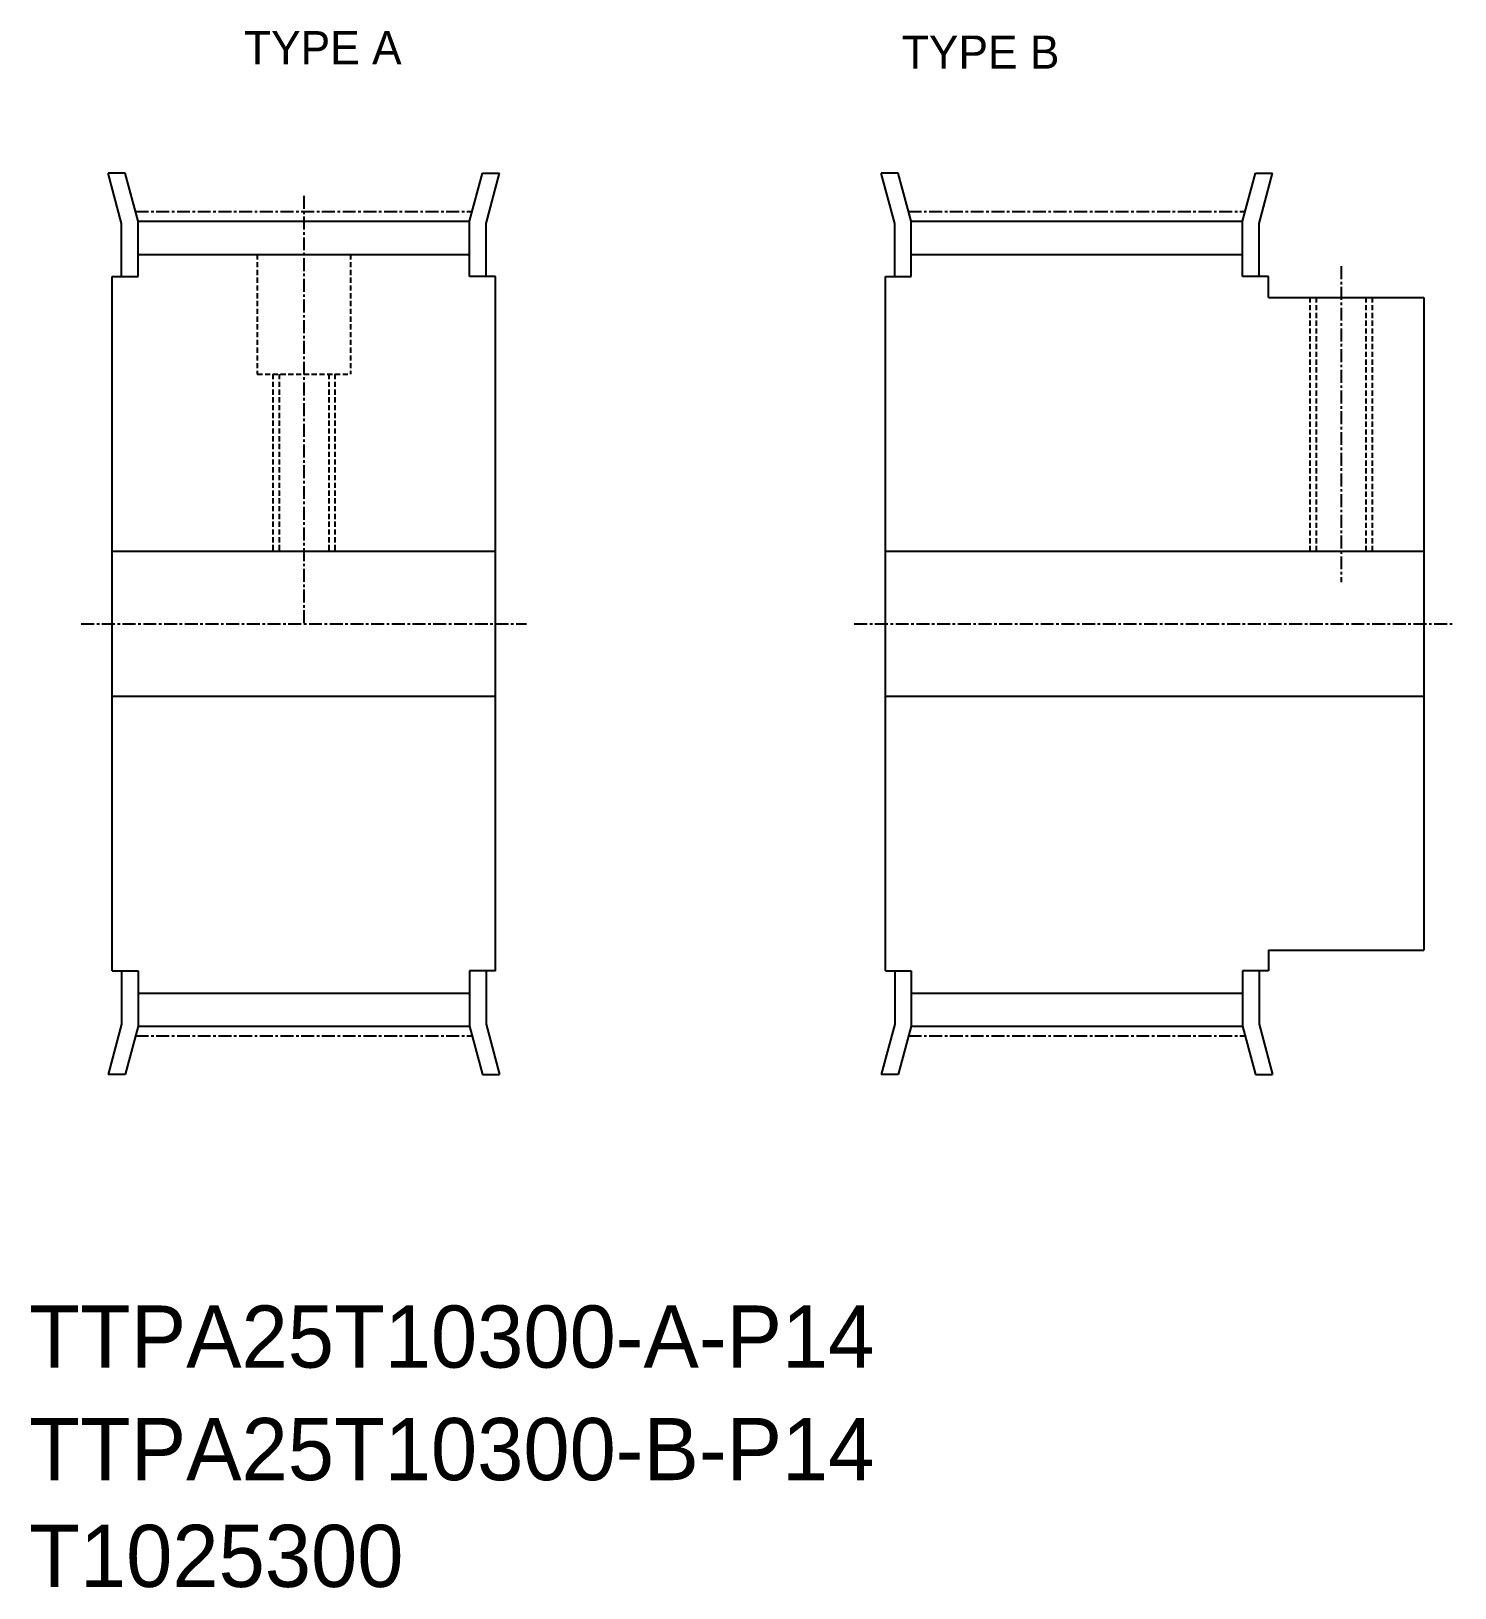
# Model space of a CAD drawing. Extents: x -286 to -148, y -61 to 89.
import ezdxf

# ---------------------------------------------------------------- set-up
doc = ezdxf.new("R2010")
doc.units = 0
doc.linetypes.add('CENTER', pattern=[2, 1.25, -0.25, 0.25, -0.25])
doc.linetypes.add('DASHED', pattern=[0.75, 0.5, -0.25])
doc.layers.get('0').update_dxf_attribs({"linetype": 'CONTINUOUS'})
doc.layers.add('CENTER', color=1, linetype='CENTER')

msp = doc.modelspace()

# ---------------------------------------------------------------- linework, layer by layer
at = {"color": 7, "linetype": 'CONTINUOUS'}
for p, q in [((-277.07, 70.81), (-278.37, 75.67)), ((-276.72, 75.67), (-278.37, 75.67)), ((-275.47, 71.02), (-276.72, 75.67)), ((-243.47, 71.02), (-242.23, 75.67)), ((-242.23, 75.67), (-240.57, 75.67)), ((-241.87, 70.81), (-240.57, 75.67)), ((-202.42, 70.81), (-203.73, 75.67)), ((-202.07, 75.67), (-203.73, 75.67)), ((-200.82, 71.02), (-202.07, 75.67)), ((-168.82, 71.02), (-167.58, 75.67)), ((-167.58, 75.67), (-165.92, 75.67)), ((-167.22, 70.81), (-165.92, 75.67)), ((-277.07, 65.67), (-277.07, 70.81)), ((-275.47, 65.67), (-275.47, 71.02)), ((-275.47, 71.02), (-243.47, 71.02)), ((-243.47, 65.67), (-243.47, 71.02)), ((-241.87, 65.67), (-241.87, 70.81)), ((-202.42, 65.67), (-202.42, 70.81)), ((-200.82, 71.02), (-168.82, 71.02)), ((-200.82, 65.67), (-200.82, 71.02)), ((-168.82, 65.67), (-168.82, 71.02)), ((-167.22, 65.67), (-167.22, 70.81)), ((-275.47, 67.82), (-243.47, 67.82)), ((-200.82, 67.82), (-168.82, 67.82)), ((-277.97, 65.67), (-275.47, 65.67)), ((-277.97, -1.33), (-277.97, 65.67)), ((-240.97, 65.67), (-243.47, 65.67)), ((-240.97, -1.33), (-240.97, 65.67)), ((-203.32, -1.33), (-203.32, 65.67)), ((-203.32, 65.67), (-200.82, 65.67)), ((-166.32, 65.67), (-168.82, 65.67)), ((-166.32, 63.67), (-166.32, 65.67)), ((-166.32, 63.67), (-151.32, 63.67)), ((-151.32, 63.67), (-151.32, 0.67)), ((-277.97, 39.17), (-240.97, 39.17)), ((-203.32, 39.17), (-151.32, 39.17)), ((-277.97, 25.17), (-240.97, 25.17)), ((-203.32, 25.17), (-151.32, 25.17)), ((-166.32, 0.67), (-166.32, -1.33)), ((-166.32, 0.67), (-151.32, 0.67)), ((-277.97, -1.33), (-275.47, -1.33)), ((-277.07, -1.33), (-277.07, -6.47)), ((-275.47, -1.33), (-275.47, -6.68)), ((-243.47, -1.33), (-243.47, -6.68)), ((-240.97, -1.33), (-243.47, -1.33)), ((-241.87, -1.33), (-241.87, -6.47)), ((-203.32, -1.33), (-200.82, -1.33)), ((-202.42, -1.33), (-202.42, -6.47)), ((-200.82, -1.33), (-200.82, -6.68)), ((-168.82, -1.33), (-168.82, -6.68)), ((-166.32, -1.33), (-168.82, -1.33)), ((-167.22, -1.33), (-167.22, -6.47)), ((-275.47, -3.48), (-243.47, -3.48)), ((-200.82, -3.48), (-168.82, -3.48)), ((-277.07, -6.47), (-278.37, -11.33)), ((-275.47, -6.68), (-276.72, -11.33)), ((-275.47, -6.68), (-243.47, -6.68)), ((-243.47, -6.68), (-242.23, -11.33)), ((-241.87, -6.47), (-240.57, -11.33)), ((-202.42, -6.47), (-203.73, -11.33)), ((-200.82, -6.68), (-202.07, -11.33)), ((-200.82, -6.68), (-168.82, -6.68)), ((-168.82, -6.68), (-167.58, -11.33)), ((-167.22, -6.47), (-165.92, -11.33)), ((-276.72, -11.33), (-278.37, -11.33)), ((-242.23, -11.33), (-240.57, -11.33)), ((-202.07, -11.33), (-203.73, -11.33)), ((-167.58, -11.33), (-165.92, -11.33))]:
    msp.add_line(p, q, dxfattribs=at)
at = {"color": 3, "linetype": 'DASHED'}
for p, q in [((-263.97, 67.82), (-263.97, 56.27)), ((-254.97, 67.82), (-254.97, 56.27)), ((-162.32, 63.67), (-162.32, 39.17)), ((-161.72, 63.67), (-161.72, 39.17)), ((-156.92, 63.67), (-156.92, 39.17)), ((-156.32, 63.67), (-156.32, 39.17)), ((-263.97, 56.27), (-254.97, 56.27)), ((-262.47, 56.27), (-262.47, 39.17)), ((-261.87, 56.27), (-261.87, 39.17)), ((-257.07, 56.27), (-257.07, 39.17)), ((-256.47, 56.27), (-256.47, 39.17))]:
    msp.add_line(p, q, dxfattribs=at)
at = {"layer": 'CENTER', "color": 1, "linetype": 'CENTER'}
for p, q in [((-259.47, 73.46), (-259.47, 32.17)), ((-275.72, 71.96), (-243.22, 71.96)), ((-201.08, 71.96), (-168.57, 71.96)), ((-159.32, 66.67), (-159.32, 36.17)), ((-280.97, 32.17), (-237.97, 32.17)), ((-206.32, 32.17), (-148.32, 32.17)), ((-275.72, -7.62), (-243.22, -7.62)), ((-201.08, -7.62), (-168.57, -7.62))]:
    msp.add_line(p, q, dxfattribs=at)

# ---------------------------------------------------------------- texts
at = {"color": 7, "linetype": 'CONTINUOUS'}
for s, height, p in [('TYPE A', 3.2, (-265.25, 86.17)), ('TYPE B', 3.2, (-201.73, 85.74)), ('TTPA25T10300-A-P14', 6, (-285.99, -39.64)), ('TTPA25T10300-B-P14', 6, (-285.99, -50.5)), ('T1025300', 6, (-285.99, -60.81))]:
    msp.add_text(s, height=height, dxfattribs=at).set_placement(p)

doc.saveas('drawing.dxf')
